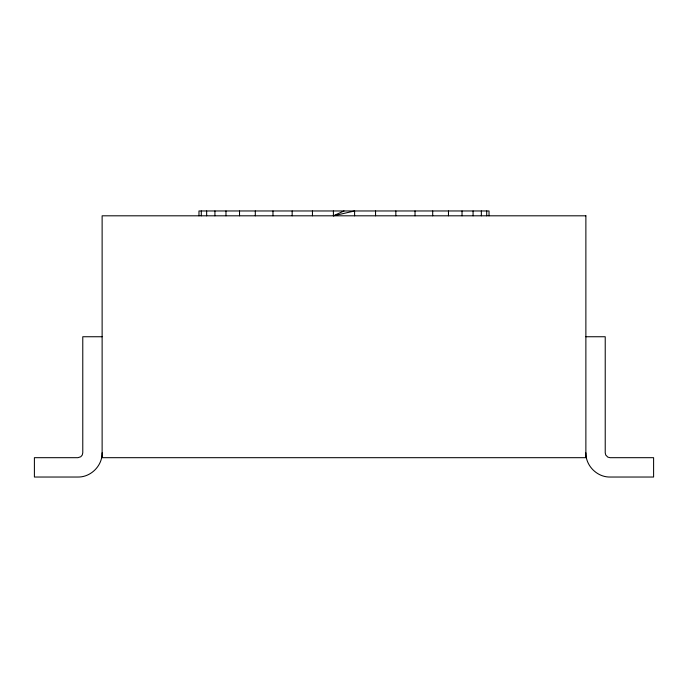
<?xml version="1.0" encoding="UTF-8"?>
<svg xmlns="http://www.w3.org/2000/svg" width="688" height="688" viewBox="0 0 688 688"><rect width="100%" height="100%" fill="white"/><g stroke="black" fill="none" stroke-linecap="round" stroke-linejoin="round"><path stroke-width="1.03" d="M102.125 452.842C102.366 465.776 90.868 477.274 77.933 477.033L34.4 477.033L34.4 457.683L77.933 457.683L80.78 456.755L82.25 455.043L82.775 452.842L82.775 336.742L102.125 336.742M333.405 210.967L333.405 215.808L344 210.967M333.405 215.808L354.595 210.967L354.595 215.808M585.875 336.742L605.225 336.742L605.225 452.842L605.75 455.043L607.865 457.15L610.067 457.683L653.6 457.683L653.6 477.033L610.067 477.033C597.132 477.274 585.634 465.776 585.875 452.842M489.03 215.808L489.03 210.967L198.97 210.967L198.97 215.808M486.708 210.967L486.708 215.808M481.351 210.967L481.351 215.808M473.069 210.967L473.069 215.808M462.026 210.967L462.026 215.808M448.473 210.967L448.473 215.808M432.7 210.967L432.7 215.808M415.027 210.967L415.027 215.808M395.841 210.967L395.841 215.808M375.553 210.967L375.553 215.808M312.447 210.967L312.447 215.808M292.159 210.967L292.159 215.808M272.973 210.967L272.973 215.808M255.3 210.967L255.3 215.808M239.527 210.967L239.527 215.808M225.974 210.967L225.974 215.808M214.931 210.967L214.931 215.808M206.649 210.967L206.649 215.808M201.292 210.967L201.292 215.808M585.875 215.808L102.125 215.808L102.125 457.683L585.875 457.683L585.875 215.808"/></g></svg>
